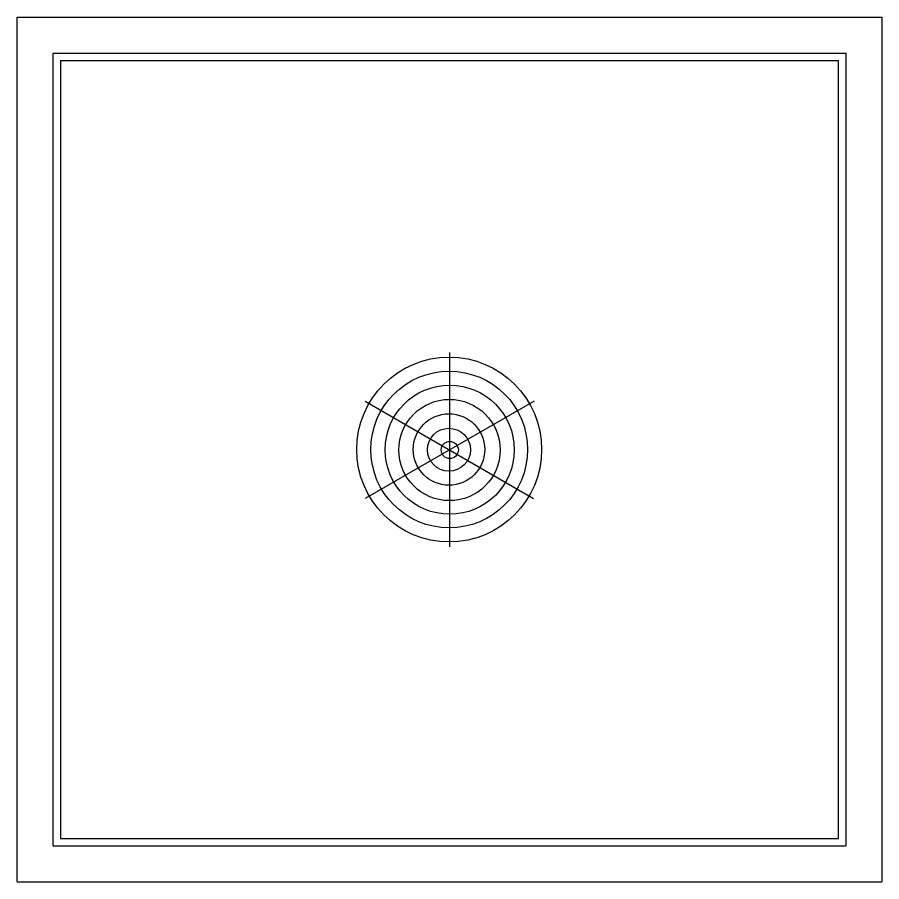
# Model space of a CAD drawing. Header units: inches. Extents: x 0 to 54693, y 0 to 31146.
# Drawn here: x 48903 to 50103, y 15898 to 17098 of the extents above; entities that cross this region are included whole.
import ezdxf
from ezdxf.lldxf.tags import DXFTag

# ---------------------------------------------------------------- set-up
doc = ezdxf.new("R2010")
doc.units = ezdxf.units.IN
doc.header["$MEASUREMENT"] = 0
doc.layers.add('Added', color=3, linetype='Continuous')
tags = doc.linetypes.add('fein_strichliert', pattern=[4, 1, -2, 1]).pattern_tags.tags
tags[8:9] = [DXFTag(74, 4), DXFTag(75, 0), DXFTag(340, '0'), DXFTag(46, 0.0), DXFTag(50, 0.0), DXFTag(44, 0.0), DXFTag(45, 0.0)]
tags[6:7] = [DXFTag(74, 4), DXFTag(75, 0), DXFTag(340, '0'), DXFTag(46, 0.0), DXFTag(50, 0.0), DXFTag(44, 0.0), DXFTag(45, 0.0)]
tags[4:5] = [DXFTag(74, 4), DXFTag(75, 0), DXFTag(340, '0'), DXFTag(46, 0.0), DXFTag(50, 0.0), DXFTag(44, 0.0), DXFTag(45, 0.0)]

msp = doc.modelspace()

# ---------------------------------------------------------------- linework, layer by layer
at = {"layer": 'Added', "linetype": 'fein_strichliert', "lineweight": -2, "ltscale": 0.18}
for p, q in [((48903.2, 15898.3), (48903.2, 17098.3)), ((48903.2, 17098.3), (50103.2, 17098.3)), ((50103.2, 17098.3), (50103.2, 15898.3)), ((48903.2, 15898.3), (50103.2, 15898.3))]:
    msp.add_line(p, q, dxfattribs=at)
at = {"layer": 'Added', "linetype": 'ByBlock', "lineweight": -2, "ltscale": 0.18}
for p, q in [((48953.2, 17048.3), (50053.2, 17048.3)), ((48953.2, 15948.3), (48953.2, 17048.3)), ((50053.2, 17048.3), (50053.2, 15948.3)), ((48963.2, 17038.3), (50043.2, 17038.3)), ((48963.2, 17038.3), (48963.2, 15958.3)), ((50043.2, 15958.3), (50043.2, 17038.3)), ((49503.5, 16363), (49503.5, 16632.8)), ((49386.1, 16565.5), (49619.9, 16430.5)), ((49620.9, 16565.3), (49386.1, 16430.5)), ((48953.2, 15948.3), (50053.2, 15948.3)), ((48963.2, 15958.3), (50043.2, 15958.3))]:
    msp.add_line(p, q, dxfattribs=at)
for centre, radius in [((49502.8, 16498.3), 128.3), ((49502.8, 16498.3), 108.8), ((49503.5, 16498), 89.6), ((49503.2, 16497.6), 70.3), ((49502.5, 16498.3), 49.6), ((49502.5, 16498), 29.8), ((49503.6, 16497.7), 11.9)]:
    msp.add_circle(centre, radius, dxfattribs=at)

doc.saveas('drawing.dxf')
